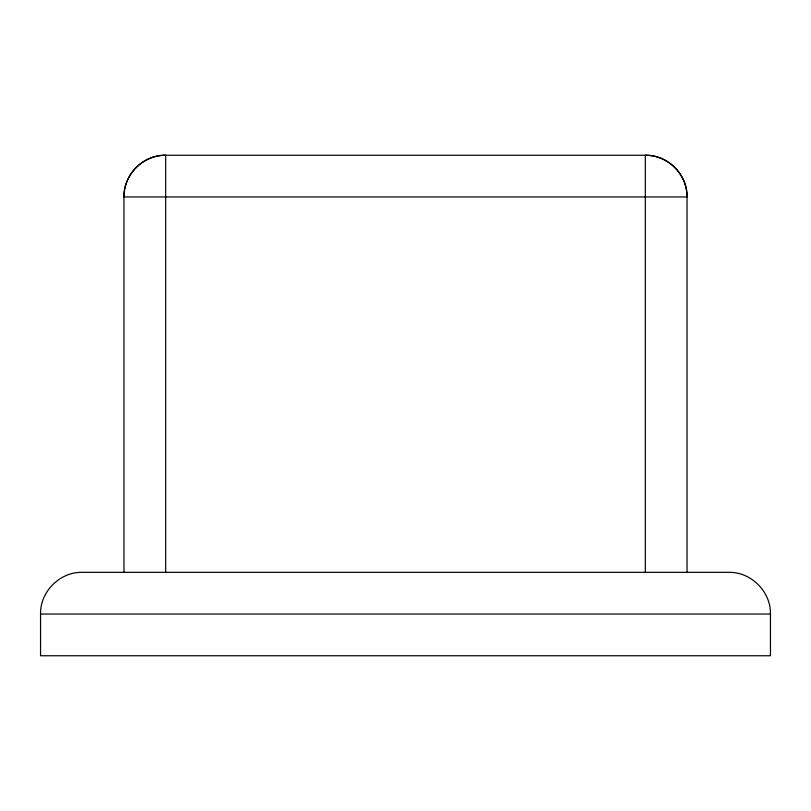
<?xml version="1.0" encoding="UTF-8"?>
<svg xmlns="http://www.w3.org/2000/svg" width="811" height="811" viewBox="0 0 811 811"><rect width="100%" height="100%" fill="white"/><g stroke="black" fill="none" stroke-linecap="round" stroke-linejoin="round"><path stroke-width="1.22" d="M40.55 614.039C39.982 591.756 59.973 571.765 82.256 572.333L728.744 572.333C751.027 571.765 771.018 591.756 770.45 614.039L770.45 655.754L40.55 655.754L40.55 614.039L770.45 614.039M687.029 572.333L687.029 196.961C687.606 174.669 667.605 154.678 645.323 155.246L165.677 155.246C143.395 154.678 123.394 174.669 123.971 196.961L123.971 572.333M645.323 572.333L645.323 155.246A41.706 41.706 0 0 1 687.029 196.961L123.971 196.961A41.706 41.706 0 0 1 165.677 155.246L165.677 572.333"/></g></svg>
